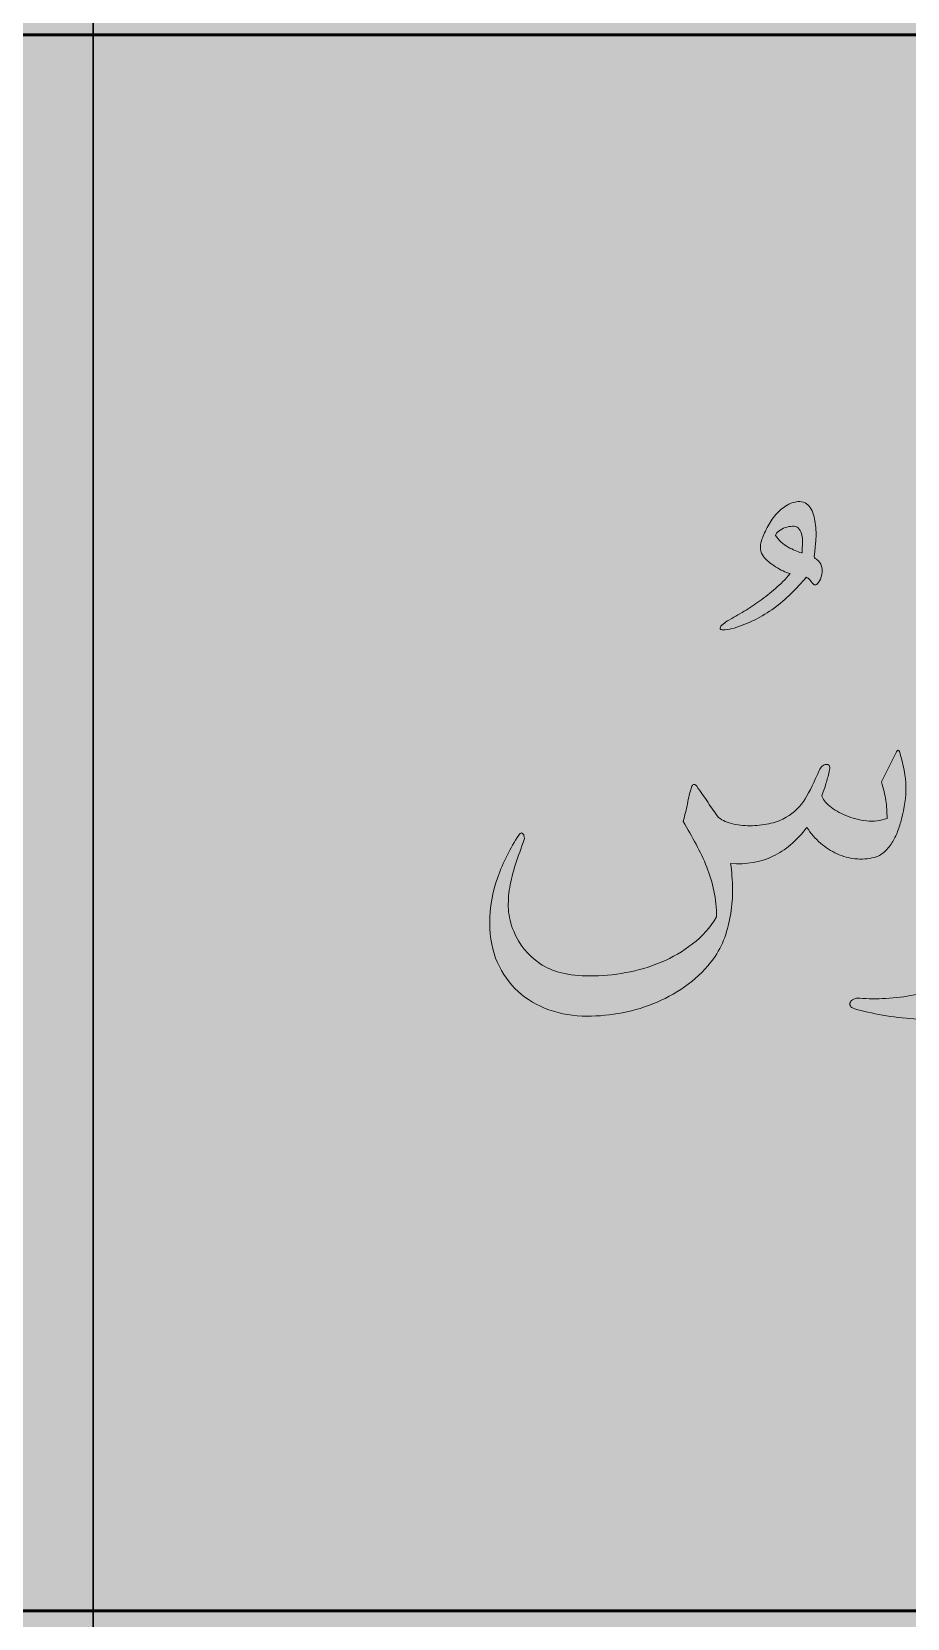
# Model space of a CAD drawing. Header units: inches. Extents: x -1481 to -429, y -1676 to -696.
# Drawn here: x -835.34 to -817.27, y -930.63 to -897.88 of the extents above; entities that cross this region are included whole.
import ezdxf

# ---------------------------------------------------------------- set-up
doc = ezdxf.new("R2010")
doc.units = ezdxf.units.IN
doc.header["$MEASUREMENT"] = 0
doc.layers.add('Layer 1', color=7, linetype='Continuous')

# ---------------------------------------------------------------- blocks, each defined once
blk = doc.blocks.new('block 233')
at = {"layer": 'Layer 1', "true_color": 0x009344}
h = blk.add_hatch(color=114, dxfattribs=at)
h.dxf.hatch_style = 2
h.paths.add_polyline_path([(-693.785, -985.727), (-933.785, -985.727), (-933.785, -695.727), (-693.785, -695.727)])
blk = doc.blocks.new('block 299')
at = {"layer": 'Layer 1', "color": 40, "lineweight": 30, "true_color": 0xf9a01b}
for points in [[(-873.134, -776.717), (-834.071, -776.717), (-834.071, -979.845), (-873.134, -979.845), (-873.134, -776.717)], [(-834.071, -776.717), (-795.008, -776.717), (-795.008, -979.845), (-834.071, -979.845), (-834.071, -776.717)]]:
    blk.add_lwpolyline(points, dxfattribs=at)
blk = doc.blocks.new('block 298')
at = {"layer": 'Layer 1', "true_color": 0x49c6ea}
h = blk.add_hatch(color=133, dxfattribs=at)
h.dxf.hatch_style = 2
h.paths.add_polyline_path([(-918.978, -972.482), (-748.663, -972.482), (-748.663, -755.291), (-918.978, -755.291)])
h = blk.add_hatch(color=133, dxfattribs=at)
h.dxf.hatch_style = 2
h.paths.add_polyline_path([(-907.24, -967.404), (-761.143, -967.404), (-761.143, -765.838), (-907.24, -765.838)])
at = {"layer": 'Layer 1', "true_color": 0xffed96}
h = blk.add_hatch(color=41, dxfattribs=at)
h.dxf.hatch_style = 2
h.paths.add_polyline_path([(-911.867, -930.472), (-756.165, -930.472), (-756.165, -897.948), (-911.867, -897.948)])
at = {"layer": 'Layer 1', "lineweight": 0}
blk.add_lwpolyline([(-911.867, -930.472), (-756.165, -930.472), (-756.165, -897.948), (-911.867, -897.948), (-911.867, -930.472)], dxfattribs=at)
at = {"layer": 'Layer 1', "color": 44, "lineweight": 53, "true_color": 0xaf7e09}
blk.add_lwpolyline([(-911.867, -930.472), (-756.165, -930.472), (-756.165, -897.948), (-911.867, -897.948), (-911.867, -930.472)], dxfattribs=at)
at = {"layer": 'Layer 1'}
blk.add_blockref('block 299', (0, 0), dxfattribs=at)
blk = doc.blocks.new('block 344')
at = {"layer": 'Layer 1', "true_color": 0x231f20}
h = blk.add_hatch(color=250, dxfattribs=at)
h.dxf.hatch_style = 2
edge = h.paths.add_edge_path()
edge.add_spline(control_points=[(-820.983, -910.044), (-820.868, -909.977), (-820.754, -909.911), (-820.642, -909.844), (-820.53, -909.778), (-820.421, -909.706), (-820.317, -909.629), (-820.208, -909.552), (-820.101, -909.468), (-819.996, -909.377), (-819.891, -909.286), (-819.79, -909.183), (-819.692, -909.067), (-819.787, -909.04), (-819.886, -908.992), (-819.991, -908.926), (-820.096, -908.859), (-820.18, -908.788), (-820.243, -908.711), (-820.275, -908.672), (-820.294, -908.622), (-820.301, -908.561), (-820.308, -908.5), (-820.303, -908.443), (-820.285, -908.39), (-820.257, -908.306), (-820.218, -908.215), (-820.167, -908.118), (-820.116, -908.019), (-820.056, -907.93), (-819.986, -907.85), (-819.916, -907.769), (-819.838, -907.704), (-819.752, -907.653), (-819.667, -907.602), (-819.58, -907.579), (-819.493, -907.582), (-819.384, -907.589), (-819.305, -907.641), (-819.256, -907.737), (-819.207, -907.833), (-819.178, -907.944), (-819.167, -908.07), (-819.153, -908.196), (-819.152, -908.321), (-819.165, -908.443), (-819.177, -908.565), (-819.186, -908.655), (-819.193, -908.711), (-819.193, -908.728), (-819.188, -908.742), (-819.178, -908.753), (-819.136, -908.777), (-819.107, -908.8), (-819.091, -908.821), (-819.075, -908.842), (-819.062, -908.866), (-819.052, -908.894), (-819.031, -908.947), (-819.026, -909.01), (-819.039, -909.083), (-819.051, -909.157), (-819.073, -909.213), (-819.104, -909.251), (-819.132, -909.286), (-819.157, -909.303), (-819.178, -909.301), (-819.199, -909.299), (-819.22, -909.283), (-819.241, -909.251), (-819.258, -909.23), (-819.275, -909.21), (-819.29, -909.191), (-819.306, -909.171), (-819.33, -909.155), (-819.361, -909.141), (-819.459, -909.26), (-819.563, -909.374), (-819.674, -909.482), (-819.784, -909.591), (-819.9, -909.69), (-820.023, -909.781), (-820.149, -909.869), (-820.28, -909.948), (-820.416, -910.018), (-820.553, -910.088), (-820.696, -910.145), (-820.847, -910.191), (-820.906, -910.208), (-820.967, -910.219), (-821.03, -910.225), (-821.093, -910.23), (-821.128, -910.224), (-821.135, -910.206), (-821.142, -910.185), (-821.13, -910.16), (-821.099, -910.13), (-821.067, -910.101), (-821.029, -910.072), (-820.983, -910.044)], knot_values=[0, 0, 0, 0, 1, 1, 1, 2, 2, 2, 3, 3, 3, 4, 4, 4, 5, 5, 5, 6, 6, 6, 7, 7, 7, 8, 8, 8, 9, 9, 9, 10, 10, 10, 11, 11, 11, 12, 12, 12, 13, 13, 13, 14, 14, 14, 15, 15, 15, 16, 16, 16, 17, 17, 17, 18, 18, 18, 19, 19, 19, 20, 20, 20, 21, 21, 21, 22, 22, 22, 23, 23, 23, 24, 24, 24, 25, 25, 25, 26, 26, 26, 27, 27, 27, 28, 28, 28, 29, 29, 29, 30, 30, 30, 31, 31, 31, 32, 32, 32, 33, 33, 33, 33], degree=3, periodic=1)
edge = h.paths.add_edge_path()
edge.add_spline(control_points=[(-819.996, -908.28), (-819.923, -908.382), (-819.835, -908.461), (-819.734, -908.519), (-819.633, -908.577), (-819.54, -908.616), (-819.456, -908.637), (-819.456, -908.637), (-819.445, -908.637), (-819.445, -908.637), (-819.445, -908.609), (-819.444, -908.571), (-819.44, -908.524), (-819.437, -908.477), (-819.436, -908.429), (-819.437, -908.38), (-819.439, -908.331), (-819.446, -908.284), (-819.458, -908.238), (-819.471, -908.193), (-819.493, -908.154), (-819.524, -908.123), (-819.552, -908.098), (-819.591, -908.087), (-819.642, -908.089), (-819.693, -908.09), (-819.743, -908.1), (-819.792, -908.118), (-819.841, -908.135), (-819.885, -908.159), (-819.926, -908.188), (-819.966, -908.218), (-819.989, -908.249), (-819.996, -908.28)], knot_values=[0, 0, 0, 0, 1, 1, 1, 2, 2, 2, 3, 3, 3, 4, 4, 4, 5, 5, 5, 6, 6, 6, 7, 7, 7, 8, 8, 8, 9, 9, 9, 10, 10, 10, 11, 11, 11, 11], degree=3, periodic=1)
at = {"layer": 'Layer 1', "lineweight": 0}
for points, knots in [([(-820.983, -910.044), (-820.868, -909.977), (-820.754, -909.911), (-820.642, -909.844), (-820.53, -909.778), (-820.421, -909.706), (-820.317, -909.629), (-820.208, -909.552), (-820.101, -909.468), (-819.996, -909.377), (-819.891, -909.286), (-819.79, -909.183), (-819.692, -909.067), (-819.787, -909.04), (-819.886, -908.992), (-819.991, -908.926), (-820.096, -908.859), (-820.18, -908.788), (-820.243, -908.711), (-820.275, -908.672), (-820.294, -908.622), (-820.301, -908.561), (-820.308, -908.5), (-820.303, -908.443), (-820.285, -908.39), (-820.257, -908.306), (-820.218, -908.215), (-820.167, -908.118), (-820.116, -908.019), (-820.056, -907.93), (-819.986, -907.85), (-819.916, -907.769), (-819.838, -907.704), (-819.752, -907.653), (-819.667, -907.602), (-819.58, -907.579), (-819.493, -907.582), (-819.384, -907.589), (-819.305, -907.641), (-819.256, -907.737), (-819.207, -907.833), (-819.178, -907.944), (-819.167, -908.07), (-819.153, -908.196), (-819.152, -908.321), (-819.165, -908.443), (-819.177, -908.565), (-819.186, -908.655), (-819.193, -908.711), (-819.193, -908.728), (-819.188, -908.742), (-819.178, -908.753), (-819.136, -908.777), (-819.107, -908.8), (-819.091, -908.821), (-819.075, -908.842), (-819.062, -908.866), (-819.052, -908.894), (-819.031, -908.947), (-819.026, -909.01), (-819.039, -909.083), (-819.051, -909.157), (-819.073, -909.213), (-819.104, -909.251), (-819.132, -909.286), (-819.157, -909.303), (-819.178, -909.301), (-819.199, -909.299), (-819.22, -909.283), (-819.241, -909.251), (-819.258, -909.23), (-819.275, -909.21), (-819.29, -909.191), (-819.306, -909.171), (-819.33, -909.155), (-819.361, -909.141), (-819.459, -909.26), (-819.563, -909.374), (-819.674, -909.482), (-819.784, -909.591), (-819.9, -909.69), (-820.023, -909.781), (-820.149, -909.869), (-820.28, -909.948), (-820.416, -910.018), (-820.553, -910.088), (-820.696, -910.145), (-820.847, -910.191), (-820.906, -910.208), (-820.967, -910.219), (-821.03, -910.225), (-821.093, -910.23), (-821.128, -910.224), (-821.135, -910.206), (-821.142, -910.185), (-821.13, -910.16), (-821.099, -910.13), (-821.067, -910.101), (-821.029, -910.072), (-820.983, -910.044)], [0, 0, 0, 0, 1, 1, 1, 2, 2, 2, 3, 3, 3, 4, 4, 4, 5, 5, 5, 6, 6, 6, 7, 7, 7, 8, 8, 8, 9, 9, 9, 10, 10, 10, 11, 11, 11, 12, 12, 12, 13, 13, 13, 14, 14, 14, 15, 15, 15, 16, 16, 16, 17, 17, 17, 18, 18, 18, 19, 19, 19, 20, 20, 20, 21, 21, 21, 22, 22, 22, 23, 23, 23, 24, 24, 24, 25, 25, 25, 26, 26, 26, 27, 27, 27, 28, 28, 28, 29, 29, 29, 30, 30, 30, 31, 31, 31, 32, 32, 32, 33, 33, 33, 33]), ([(-819.996, -908.28), (-819.923, -908.382), (-819.835, -908.461), (-819.734, -908.519), (-819.633, -908.577), (-819.54, -908.616), (-819.456, -908.637), (-819.456, -908.637), (-819.445, -908.637), (-819.445, -908.637), (-819.445, -908.609), (-819.444, -908.571), (-819.44, -908.524), (-819.437, -908.477), (-819.436, -908.429), (-819.437, -908.38), (-819.439, -908.331), (-819.446, -908.284), (-819.458, -908.238), (-819.471, -908.193), (-819.493, -908.154), (-819.524, -908.123), (-819.552, -908.098), (-819.591, -908.087), (-819.642, -908.089), (-819.693, -908.09), (-819.743, -908.1), (-819.792, -908.118), (-819.841, -908.135), (-819.885, -908.159), (-819.926, -908.188), (-819.966, -908.218), (-819.989, -908.249), (-819.996, -908.28)], [0, 0, 0, 0, 1, 1, 1, 2, 2, 2, 3, 3, 3, 4, 4, 4, 5, 5, 5, 6, 6, 6, 7, 7, 7, 8, 8, 8, 9, 9, 9, 10, 10, 10, 11, 11, 11, 11])]:
    blk.add_open_spline(points, degree=3, knots=knots, dxfattribs=at)
blk = doc.blocks.new('block 297')
at = {"layer": 'Layer 1', "true_color": 0x231f20}
h = blk.add_hatch(color=250, dxfattribs=at)
h.dxf.hatch_style = 2
edge = h.paths.add_edge_path()
edge.add_spline(control_points=[(-821.171, -914.102), (-821.087, -914.165), (-820.982, -914.209), (-820.856, -914.236), (-820.73, -914.262), (-820.602, -914.273), (-820.47, -914.27), (-820.339, -914.266), (-820.211, -914.25), (-820.087, -914.22), (-819.963, -914.19), (-819.859, -914.149), (-819.775, -914.097), (-819.607, -913.999), (-819.476, -913.871), (-819.381, -913.713), (-819.287, -913.556), (-819.191, -913.362), (-819.093, -913.131), (-819.079, -913.096), (-819.058, -913.067), (-819.03, -913.044), (-819.002, -913.021), (-818.975, -913.008), (-818.948, -913.005), (-818.922, -913.001), (-818.901, -913.008), (-818.885, -913.026), (-818.87, -913.043), (-818.867, -913.075), (-818.877, -913.12), (-818.898, -913.211), (-818.92, -913.295), (-818.943, -913.372), (-818.966, -913.449), (-818.996, -913.542), (-819.035, -913.65), (-819.021, -913.717), (-818.968, -913.789), (-818.875, -913.866), (-818.782, -913.943), (-818.67, -914.008), (-818.539, -914.062), (-818.408, -914.117), (-818.267, -914.153), (-818.116, -914.17), (-817.966, -914.188), (-817.824, -914.17), (-817.691, -914.118), (-817.691, -913.985), (-817.7, -913.861), (-817.718, -913.747), (-817.735, -913.634), (-817.765, -913.507), (-817.807, -913.367), (-817.807, -913.367), (-817.497, -912.748), (-817.497, -912.748), (-817.473, -912.702), (-817.452, -912.699), (-817.434, -912.737), (-817.35, -913.014), (-817.306, -913.257), (-817.303, -913.467), (-817.299, -913.677), (-817.329, -913.899), (-817.392, -914.133), (-817.413, -914.217), (-817.44, -914.302), (-817.473, -914.388), (-817.507, -914.474), (-817.546, -914.553), (-817.592, -914.627), (-817.637, -914.7), (-817.69, -914.763), (-817.752, -914.816), (-817.813, -914.868), (-817.882, -914.905), (-817.959, -914.926), (-818.088, -914.957), (-818.218, -914.966), (-818.347, -914.952), (-818.477, -914.938), (-818.602, -914.904), (-818.723, -914.85), (-818.843, -914.795), (-818.957, -914.722), (-819.064, -914.629), (-819.171, -914.537), (-819.264, -914.429), (-819.345, -914.306), (-819.558, -914.583), (-819.793, -914.781), (-820.048, -914.902), (-820.303, -915.023), (-820.594, -915.073), (-820.919, -915.052), (-820.895, -915.223), (-820.882, -915.396), (-820.88, -915.569), (-820.878, -915.742), (-820.89, -915.913), (-820.917, -916.083), (-820.943, -916.253), (-820.985, -916.417), (-821.042, -916.576), (-821.1, -916.736), (-821.178, -916.883), (-821.276, -917.02), (-821.423, -917.219), (-821.596, -917.393), (-821.796, -917.542), (-821.995, -917.691), (-822.209, -917.814), (-822.436, -917.912), (-822.667, -918.01), (-822.905, -918.083), (-823.15, -918.13), (-823.395, -918.177), (-823.638, -918.201), (-823.879, -918.201), (-824.159, -918.201), (-824.422, -918.157), (-824.667, -918.07), (-824.912, -917.982), (-825.124, -917.856), (-825.304, -917.692), (-825.484, -917.527), (-825.627, -917.327), (-825.732, -917.091), (-825.837, -916.855), (-825.889, -916.586), (-825.889, -916.285), (-825.889, -915.956), (-825.834, -915.639), (-825.724, -915.333), (-825.614, -915.026), (-825.47, -914.737), (-825.291, -914.464), (-825.27, -914.432), (-825.252, -914.418), (-825.236, -914.419), (-825.22, -914.421), (-825.207, -914.431), (-825.197, -914.448), (-825.186, -914.466), (-825.179, -914.486), (-825.176, -914.509), (-825.172, -914.531), (-825.172, -914.546), (-825.176, -914.553), (-825.242, -914.732), (-825.303, -914.903), (-825.357, -915.067), (-825.411, -915.232), (-825.451, -915.391), (-825.477, -915.545), (-825.504, -915.699), (-825.512, -915.85), (-825.504, -915.999), (-825.495, -916.148), (-825.459, -916.297), (-825.396, -916.448), (-825.284, -916.721), (-825.103, -916.943), (-824.853, -917.114), (-824.603, -917.286), (-824.261, -917.372), (-823.827, -917.372), (-823.582, -917.372), (-823.333, -917.349), (-823.082, -917.303), (-822.83, -917.258), (-822.586, -917.186), (-822.352, -917.088), (-822.118, -916.99), (-821.901, -916.864), (-821.704, -916.71), (-821.506, -916.556), (-821.341, -916.371), (-821.208, -916.154), (-821.208, -915.965), (-821.226, -915.786), (-821.263, -915.616), (-821.3, -915.446), (-821.35, -915.283), (-821.412, -915.125), (-821.475, -914.964), (-821.549, -914.807), (-821.633, -914.653), (-821.717, -914.499), (-821.806, -914.341), (-821.901, -914.18), (-821.862, -914.055), (-821.832, -913.933), (-821.811, -913.816), (-821.79, -913.699), (-821.759, -913.579), (-821.717, -913.456), (-821.706, -913.428), (-821.692, -913.415), (-821.675, -913.417), (-821.657, -913.419), (-821.638, -913.432), (-821.617, -913.456), (-821.533, -913.575), (-821.456, -913.687), (-821.386, -913.792), (-821.316, -913.897), (-821.245, -914), (-821.171, -914.102)], knot_values=[0, 0, 0, 0, 1, 1, 1, 2, 2, 2, 3, 3, 3, 4, 4, 4, 5, 5, 5, 6, 6, 6, 7, 7, 7, 8, 8, 8, 9, 9, 9, 10, 10, 10, 11, 11, 11, 12, 12, 12, 13, 13, 13, 14, 14, 14, 15, 15, 15, 16, 16, 16, 17, 17, 17, 18, 18, 18, 19, 19, 19, 20, 20, 20, 21, 21, 21, 22, 22, 22, 23, 23, 23, 24, 24, 24, 25, 25, 25, 26, 26, 26, 27, 27, 27, 28, 28, 28, 29, 29, 29, 30, 30, 30, 31, 31, 31, 32, 32, 32, 33, 33, 33, 34, 34, 34, 35, 35, 35, 36, 36, 36, 37, 37, 37, 38, 38, 38, 39, 39, 39, 40, 40, 40, 41, 41, 41, 42, 42, 42, 43, 43, 43, 44, 44, 44, 45, 45, 45, 46, 46, 46, 47, 47, 47, 48, 48, 48, 49, 49, 49, 50, 50, 50, 51, 51, 51, 52, 52, 52, 53, 53, 53, 54, 54, 54, 55, 55, 55, 56, 56, 56, 57, 57, 57, 58, 58, 58, 59, 59, 59, 60, 60, 60, 61, 61, 61, 62, 62, 62, 63, 63, 63, 64, 64, 64, 65, 65, 65, 66, 66, 66, 67, 67, 67, 68, 68, 68, 69, 69, 69, 70, 70, 70, 70], degree=3, periodic=1)
h = blk.add_hatch(color=250, dxfattribs=at)
h.dxf.hatch_style = 2
edge = h.paths.add_edge_path()
edge.add_spline(control_points=[(-814.568, -915.424), (-814.568, -915.424), (-815.093, -915.435), (-815.093, -915.435), (-815.24, -915.442), (-815.379, -915.427), (-815.51, -915.39), (-815.641, -915.354), (-815.755, -915.298), (-815.851, -915.222), (-815.948, -915.147), (-816.021, -915.053), (-816.072, -914.939), (-816.123, -914.825), (-816.139, -914.695), (-816.122, -914.548), (-816.111, -914.45), (-816.076, -914.329), (-816.017, -914.186), (-815.957, -914.042), (-815.882, -913.903), (-815.791, -913.768), (-815.7, -913.634), (-815.599, -913.518), (-815.487, -913.422), (-815.375, -913.326), (-815.261, -913.278), (-815.145, -913.278), (-815.023, -913.278), (-814.908, -913.328), (-814.802, -913.427), (-814.695, -913.527), (-814.6, -913.645), (-814.516, -913.782), (-814.435, -913.922), (-814.369, -914.068), (-814.316, -914.22), (-814.264, -914.372), (-814.23, -914.502), (-814.216, -914.611), (-814.216, -914.611), (-813.797, -914.595), (-813.797, -914.595), (-813.797, -914.595), (-813.697, -914.595), (-813.697, -914.595), (-813.644, -914.595), (-813.597, -914.607), (-813.555, -914.632), (-813.513, -914.656), (-813.478, -914.688), (-813.45, -914.726), (-813.422, -914.765), (-813.401, -914.809), (-813.387, -914.858), (-813.373, -914.907), (-813.366, -914.957), (-813.366, -915.01), (-813.363, -915.111), (-813.389, -915.205), (-813.445, -915.291), (-813.501, -915.376), (-813.585, -915.419), (-813.697, -915.419), (-813.697, -915.419), (-813.797, -915.419), (-813.797, -915.419), (-813.797, -915.419), (-814.237, -915.424), (-814.237, -915.424), (-814.3, -915.722), (-814.373, -916.014), (-814.455, -916.301), (-814.538, -916.588), (-814.642, -916.852), (-814.768, -917.093), (-814.897, -917.335), (-815.054, -917.546), (-815.237, -917.728), (-815.421, -917.91), (-815.646, -918.043), (-815.912, -918.127), (-816.087, -918.19), (-816.28, -918.231), (-816.492, -918.248), (-816.703, -918.266), (-816.919, -918.268), (-817.137, -918.256), (-817.356, -918.244), (-817.571, -918.218), (-817.783, -918.18), (-817.994, -918.141), (-818.186, -918.098), (-818.358, -918.049), (-818.406, -918.035), (-818.437, -918.015), (-818.449, -917.988), (-818.462, -917.962), (-818.462, -917.937), (-818.449, -917.912), (-818.437, -917.888), (-818.413, -917.867), (-818.379, -917.849), (-818.344, -917.832), (-818.302, -917.825), (-818.253, -917.828), (-818.088, -917.846), (-817.909, -917.848), (-817.715, -917.836), (-817.52, -917.824), (-817.324, -917.799), (-817.127, -917.763), (-816.929, -917.726), (-816.738, -917.678), (-816.552, -917.618), (-816.367, -917.559), (-816.202, -917.489), (-816.059, -917.408), (-815.859, -917.3), (-815.683, -917.17), (-815.529, -917.02), (-815.375, -916.869), (-815.236, -916.705), (-815.114, -916.527), (-814.992, -916.348), (-814.886, -916.167), (-814.796, -915.983), (-814.707, -915.8), (-814.631, -915.613), (-814.568, -915.424)], knot_values=[0, 0, 0, 0, 1, 1, 1, 2, 2, 2, 3, 3, 3, 4, 4, 4, 5, 5, 5, 6, 6, 6, 7, 7, 7, 8, 8, 8, 9, 9, 9, 10, 10, 10, 11, 11, 11, 12, 12, 12, 13, 13, 13, 14, 14, 14, 15, 15, 15, 16, 16, 16, 17, 17, 17, 18, 18, 18, 19, 19, 19, 20, 20, 20, 21, 21, 21, 22, 22, 22, 23, 23, 23, 24, 24, 24, 25, 25, 25, 26, 26, 26, 27, 27, 27, 28, 28, 28, 29, 29, 29, 30, 30, 30, 31, 31, 31, 32, 32, 32, 33, 33, 33, 34, 34, 34, 35, 35, 35, 36, 36, 36, 37, 37, 37, 38, 38, 38, 39, 39, 39, 40, 40, 40, 41, 41, 41, 42, 42, 42, 43, 43, 43, 43], degree=3, periodic=1)
edge = h.paths.add_edge_path()
edge.add_spline(control_points=[(-815.723, -914.474), (-815.702, -914.52), (-815.648, -914.555), (-815.563, -914.579), (-815.477, -914.604), (-815.382, -914.621), (-815.277, -914.629), (-815.172, -914.638), (-815.068, -914.641), (-814.964, -914.637), (-814.861, -914.634), (-814.783, -914.628), (-814.731, -914.621), (-814.731, -914.607), (-814.749, -914.572), (-814.786, -914.516), (-814.823, -914.46), (-814.871, -914.403), (-814.93, -914.343), (-814.99, -914.28), (-815.055, -914.223), (-815.127, -914.173), (-815.199, -914.122), (-815.27, -914.093), (-815.34, -914.086), (-815.378, -914.086), (-815.419, -914.099), (-815.463, -914.125), (-815.507, -914.152), (-815.548, -914.185), (-815.586, -914.225), (-815.625, -914.265), (-815.657, -914.308), (-815.683, -914.354), (-815.71, -914.399), (-815.723, -914.439), (-815.723, -914.474)], knot_values=[0, 0, 0, 0, 1, 1, 1, 2, 2, 2, 3, 3, 3, 4, 4, 4, 5, 5, 5, 6, 6, 6, 7, 7, 7, 8, 8, 8, 9, 9, 9, 10, 10, 10, 11, 11, 11, 12, 12, 12, 12], degree=3, periodic=1)
at = {"layer": 'Layer 1', "lineweight": 0}
for points, knots in [([(-821.171, -914.102), (-821.087, -914.165), (-820.982, -914.209), (-820.856, -914.236), (-820.73, -914.262), (-820.602, -914.273), (-820.47, -914.27), (-820.339, -914.266), (-820.211, -914.25), (-820.087, -914.22), (-819.963, -914.19), (-819.859, -914.149), (-819.775, -914.097), (-819.607, -913.999), (-819.476, -913.871), (-819.381, -913.713), (-819.287, -913.556), (-819.191, -913.362), (-819.093, -913.131), (-819.079, -913.096), (-819.058, -913.067), (-819.03, -913.044), (-819.002, -913.021), (-818.975, -913.008), (-818.948, -913.005), (-818.922, -913.001), (-818.901, -913.008), (-818.885, -913.026), (-818.87, -913.043), (-818.867, -913.075), (-818.877, -913.12), (-818.898, -913.211), (-818.92, -913.295), (-818.943, -913.372), (-818.966, -913.449), (-818.996, -913.542), (-819.035, -913.65), (-819.021, -913.717), (-818.968, -913.789), (-818.875, -913.866), (-818.782, -913.943), (-818.67, -914.008), (-818.539, -914.062), (-818.408, -914.117), (-818.267, -914.153), (-818.116, -914.17), (-817.966, -914.188), (-817.824, -914.17), (-817.691, -914.118), (-817.691, -913.985), (-817.7, -913.861), (-817.718, -913.747), (-817.735, -913.634), (-817.765, -913.507), (-817.807, -913.367), (-817.807, -913.367), (-817.497, -912.748), (-817.497, -912.748), (-817.473, -912.702), (-817.452, -912.699), (-817.434, -912.737), (-817.35, -913.014), (-817.306, -913.257), (-817.303, -913.467), (-817.299, -913.677), (-817.329, -913.899), (-817.392, -914.133), (-817.413, -914.217), (-817.44, -914.302), (-817.473, -914.388), (-817.507, -914.474), (-817.546, -914.553), (-817.592, -914.627), (-817.637, -914.7), (-817.69, -914.763), (-817.752, -914.816), (-817.813, -914.868), (-817.882, -914.905), (-817.959, -914.926), (-818.088, -914.957), (-818.218, -914.966), (-818.347, -914.952), (-818.477, -914.938), (-818.602, -914.904), (-818.723, -914.85), (-818.843, -914.795), (-818.957, -914.722), (-819.064, -914.629), (-819.171, -914.537), (-819.264, -914.429), (-819.345, -914.306), (-819.558, -914.583), (-819.793, -914.781), (-820.048, -914.902), (-820.303, -915.023), (-820.594, -915.073), (-820.919, -915.052), (-820.895, -915.223), (-820.882, -915.396), (-820.88, -915.569), (-820.878, -915.742), (-820.89, -915.913), (-820.917, -916.083), (-820.943, -916.253), (-820.985, -916.417), (-821.042, -916.576), (-821.1, -916.736), (-821.178, -916.883), (-821.276, -917.02), (-821.423, -917.219), (-821.596, -917.393), (-821.796, -917.542), (-821.995, -917.691), (-822.209, -917.814), (-822.436, -917.912), (-822.667, -918.01), (-822.905, -918.083), (-823.15, -918.13), (-823.395, -918.177), (-823.638, -918.201), (-823.879, -918.201), (-824.159, -918.201), (-824.422, -918.157), (-824.667, -918.07), (-824.912, -917.982), (-825.124, -917.856), (-825.304, -917.692), (-825.484, -917.527), (-825.627, -917.327), (-825.732, -917.091), (-825.837, -916.855), (-825.889, -916.586), (-825.889, -916.285), (-825.889, -915.956), (-825.834, -915.639), (-825.724, -915.333), (-825.614, -915.026), (-825.47, -914.737), (-825.291, -914.464), (-825.27, -914.432), (-825.252, -914.418), (-825.236, -914.419), (-825.22, -914.421), (-825.207, -914.431), (-825.197, -914.448), (-825.186, -914.466), (-825.179, -914.486), (-825.176, -914.509), (-825.172, -914.531), (-825.172, -914.546), (-825.176, -914.553), (-825.242, -914.732), (-825.303, -914.903), (-825.357, -915.067), (-825.411, -915.232), (-825.451, -915.391), (-825.477, -915.545), (-825.504, -915.699), (-825.512, -915.85), (-825.504, -915.999), (-825.495, -916.148), (-825.459, -916.297), (-825.396, -916.448), (-825.284, -916.721), (-825.103, -916.943), (-824.853, -917.114), (-824.603, -917.286), (-824.261, -917.372), (-823.827, -917.372), (-823.582, -917.372), (-823.333, -917.349), (-823.082, -917.303), (-822.83, -917.258), (-822.586, -917.186), (-822.352, -917.088), (-822.118, -916.99), (-821.901, -916.864), (-821.704, -916.71), (-821.506, -916.556), (-821.341, -916.371), (-821.208, -916.154), (-821.208, -915.965), (-821.226, -915.786), (-821.263, -915.616), (-821.3, -915.446), (-821.35, -915.283), (-821.412, -915.125), (-821.475, -914.964), (-821.549, -914.807), (-821.633, -914.653), (-821.717, -914.499), (-821.806, -914.341), (-821.901, -914.18), (-821.862, -914.055), (-821.832, -913.933), (-821.811, -913.816), (-821.79, -913.699), (-821.759, -913.579), (-821.717, -913.456), (-821.706, -913.428), (-821.692, -913.415), (-821.675, -913.417), (-821.657, -913.419), (-821.638, -913.432), (-821.617, -913.456), (-821.533, -913.575), (-821.456, -913.687), (-821.386, -913.792), (-821.316, -913.897), (-821.245, -914), (-821.171, -914.102)], [0, 0, 0, 0, 1, 1, 1, 2, 2, 2, 3, 3, 3, 4, 4, 4, 5, 5, 5, 6, 6, 6, 7, 7, 7, 8, 8, 8, 9, 9, 9, 10, 10, 10, 11, 11, 11, 12, 12, 12, 13, 13, 13, 14, 14, 14, 15, 15, 15, 16, 16, 16, 17, 17, 17, 18, 18, 18, 19, 19, 19, 20, 20, 20, 21, 21, 21, 22, 22, 22, 23, 23, 23, 24, 24, 24, 25, 25, 25, 26, 26, 26, 27, 27, 27, 28, 28, 28, 29, 29, 29, 30, 30, 30, 31, 31, 31, 32, 32, 32, 33, 33, 33, 34, 34, 34, 35, 35, 35, 36, 36, 36, 37, 37, 37, 38, 38, 38, 39, 39, 39, 40, 40, 40, 41, 41, 41, 42, 42, 42, 43, 43, 43, 44, 44, 44, 45, 45, 45, 46, 46, 46, 47, 47, 47, 48, 48, 48, 49, 49, 49, 50, 50, 50, 51, 51, 51, 52, 52, 52, 53, 53, 53, 54, 54, 54, 55, 55, 55, 56, 56, 56, 57, 57, 57, 58, 58, 58, 59, 59, 59, 60, 60, 60, 61, 61, 61, 62, 62, 62, 63, 63, 63, 64, 64, 64, 65, 65, 65, 66, 66, 66, 67, 67, 67, 68, 68, 68, 69, 69, 69, 70, 70, 70, 70]), ([(-814.568, -915.424), (-814.568, -915.424), (-815.093, -915.435), (-815.093, -915.435), (-815.24, -915.442), (-815.379, -915.427), (-815.51, -915.39), (-815.641, -915.354), (-815.755, -915.298), (-815.851, -915.222), (-815.948, -915.147), (-816.021, -915.053), (-816.072, -914.939), (-816.123, -914.825), (-816.139, -914.695), (-816.122, -914.548), (-816.111, -914.45), (-816.076, -914.329), (-816.017, -914.186), (-815.957, -914.042), (-815.882, -913.903), (-815.791, -913.768), (-815.7, -913.634), (-815.599, -913.518), (-815.487, -913.422), (-815.375, -913.326), (-815.261, -913.278), (-815.145, -913.278), (-815.023, -913.278), (-814.908, -913.328), (-814.802, -913.427), (-814.695, -913.527), (-814.6, -913.645), (-814.516, -913.782), (-814.435, -913.922), (-814.369, -914.068), (-814.316, -914.22), (-814.264, -914.372), (-814.23, -914.502), (-814.216, -914.611), (-814.216, -914.611), (-813.797, -914.595), (-813.797, -914.595), (-813.797, -914.595), (-813.697, -914.595), (-813.697, -914.595), (-813.644, -914.595), (-813.597, -914.607), (-813.555, -914.632), (-813.513, -914.656), (-813.478, -914.688), (-813.45, -914.726), (-813.422, -914.765), (-813.401, -914.809), (-813.387, -914.858), (-813.373, -914.907), (-813.366, -914.957), (-813.366, -915.01), (-813.363, -915.111), (-813.389, -915.205), (-813.445, -915.291), (-813.501, -915.376), (-813.585, -915.419), (-813.697, -915.419), (-813.697, -915.419), (-813.797, -915.419), (-813.797, -915.419), (-813.797, -915.419), (-814.237, -915.424), (-814.237, -915.424), (-814.3, -915.722), (-814.373, -916.014), (-814.455, -916.301), (-814.538, -916.588), (-814.642, -916.852), (-814.768, -917.093), (-814.897, -917.335), (-815.054, -917.546), (-815.237, -917.728), (-815.421, -917.91), (-815.646, -918.043), (-815.912, -918.127), (-816.087, -918.19), (-816.28, -918.231), (-816.492, -918.248), (-816.703, -918.266), (-816.919, -918.268), (-817.137, -918.256), (-817.356, -918.244), (-817.571, -918.218), (-817.783, -918.18), (-817.994, -918.141), (-818.186, -918.098), (-818.358, -918.049), (-818.406, -918.035), (-818.437, -918.015), (-818.449, -917.988), (-818.462, -917.962), (-818.462, -917.937), (-818.449, -917.912), (-818.437, -917.888), (-818.413, -917.867), (-818.379, -917.849), (-818.344, -917.832), (-818.302, -917.825), (-818.253, -917.828), (-818.088, -917.846), (-817.909, -917.848), (-817.715, -917.836), (-817.52, -917.824), (-817.324, -917.799), (-817.127, -917.763), (-816.929, -917.726), (-816.738, -917.678), (-816.552, -917.618), (-816.367, -917.559), (-816.202, -917.489), (-816.059, -917.408), (-815.859, -917.3), (-815.683, -917.17), (-815.529, -917.02), (-815.375, -916.869), (-815.236, -916.705), (-815.114, -916.527), (-814.992, -916.348), (-814.886, -916.167), (-814.796, -915.983), (-814.707, -915.8), (-814.631, -915.613), (-814.568, -915.424)], [0, 0, 0, 0, 1, 1, 1, 2, 2, 2, 3, 3, 3, 4, 4, 4, 5, 5, 5, 6, 6, 6, 7, 7, 7, 8, 8, 8, 9, 9, 9, 10, 10, 10, 11, 11, 11, 12, 12, 12, 13, 13, 13, 14, 14, 14, 15, 15, 15, 16, 16, 16, 17, 17, 17, 18, 18, 18, 19, 19, 19, 20, 20, 20, 21, 21, 21, 22, 22, 22, 23, 23, 23, 24, 24, 24, 25, 25, 25, 26, 26, 26, 27, 27, 27, 28, 28, 28, 29, 29, 29, 30, 30, 30, 31, 31, 31, 32, 32, 32, 33, 33, 33, 34, 34, 34, 35, 35, 35, 36, 36, 36, 37, 37, 37, 38, 38, 38, 39, 39, 39, 40, 40, 40, 41, 41, 41, 42, 42, 42, 43, 43, 43, 43])]:
    blk.add_open_spline(points, degree=3, knots=knots, dxfattribs=at)
at = {"layer": 'Layer 1'}
for name in ['block 298', 'block 344']:
    blk.add_blockref(name, (0, 0), dxfattribs=at)

msp = doc.modelspace()

# ---------------------------------------------------------------- hatches: boundary and pattern name
at = {"layer": 'Layer 1', "true_color": 0x006738}
h = msp.add_hatch(color=116, dxfattribs=at)
h.dxf.hatch_style = 2
h.paths.add_polyline_path([(-749.015, -970.727), (-919.015, -970.727), (-919.015, -752.351), (-749.015, -752.351)])

# ---------------------------------------------------------------- block references
at = {"layer": 'Layer 1'}
for name in ['block 233', 'block 297']:
    msp.add_blockref(name, (0, 0), dxfattribs=at)

doc.saveas('drawing.dxf')
